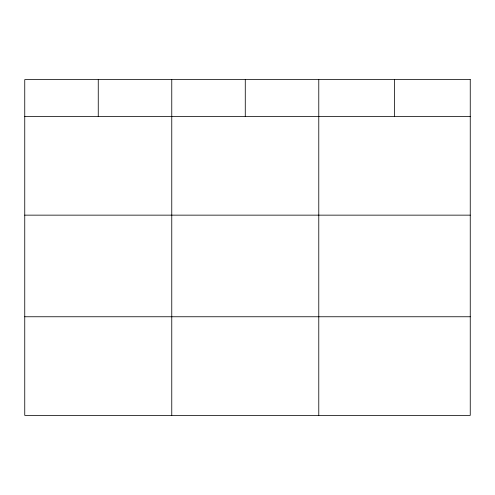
<?xml version="1.0" encoding="UTF-8"?>
<svg xmlns="http://www.w3.org/2000/svg" width="495" height="495" viewBox="0 0 495 495"><rect width="100%" height="100%" fill="white"/><g stroke="black" fill="none" stroke-linecap="round" stroke-linejoin="round"><path stroke-width="0.74" d="M24.75 116.523L470.25 116.523M24.75 215.146L470.25 215.146M24.75 316.757L470.25 316.757M394.515 79.621L394.515 116.523M318.78 79.621L318.78 415.379M245.273 79.621L245.273 116.523M171.765 79.621L171.765 415.379M98.258 79.621L98.258 116.523M470.25 79.621L24.75 79.621L24.75 415.379L470.25 415.379L470.25 79.621"/></g></svg>
